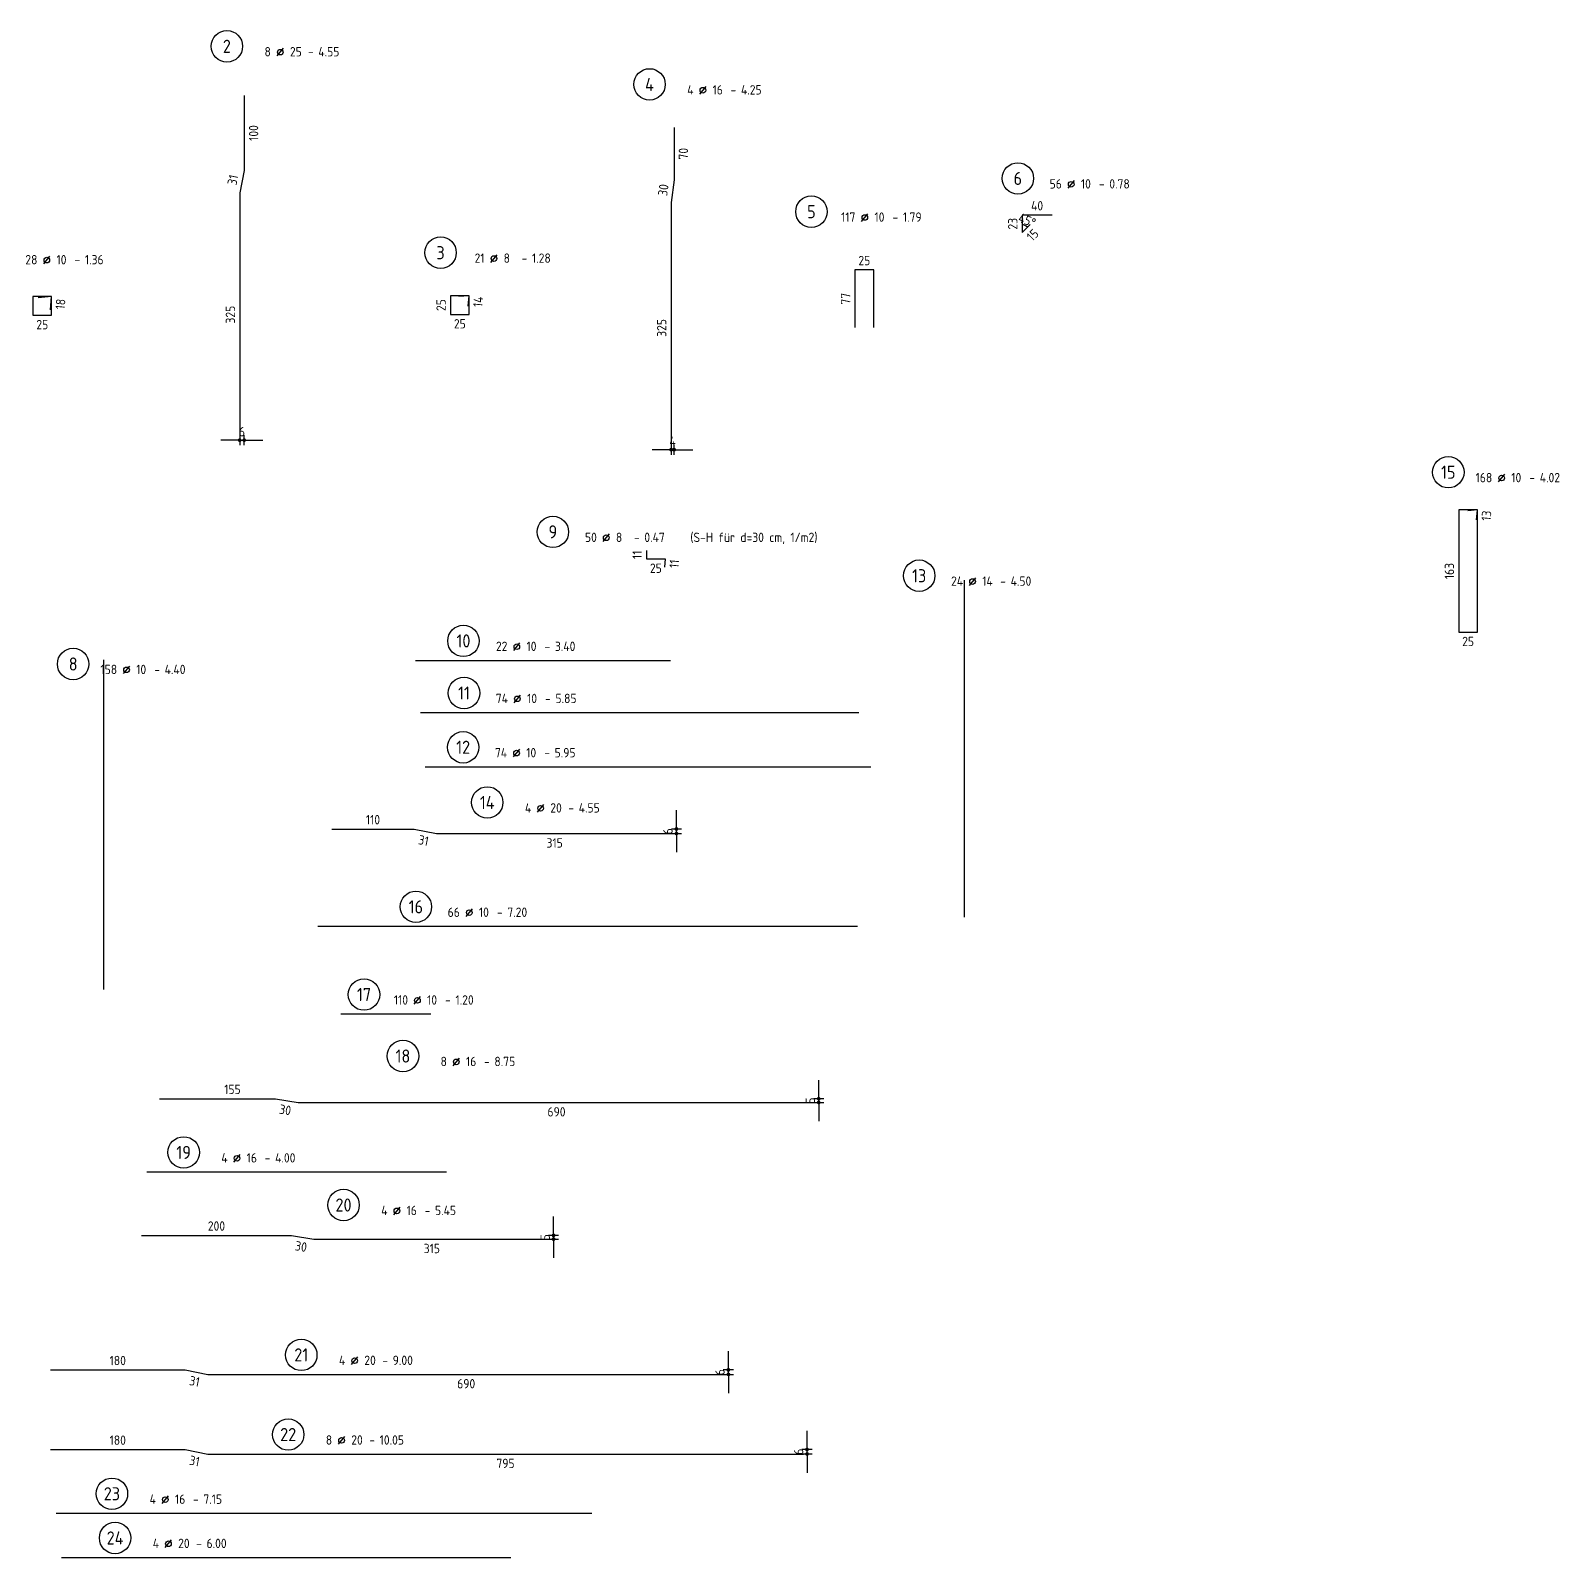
# Model space of a CAD drawing. Extents: x 40 to 135.7, y -30.7 to 24.7.
# Drawn here: x 115.32 to 135.72, y -8.24 to 12.14 of the extents above; entities that cross this region are included whole.
import ezdxf
from ezdxf.enums import TextEntityAlignment as Align

# ---------------------------------------------------------------- set-up
doc = ezdxf.new("R2010")
doc.units = 0
doc.header["$LTSCALE"] = 0.5
doc.linetypes.add('AUSGEZOGEN', pattern=[1000.01, 1000, 0.01])
doc.layers.add('MASSE', color=7, linetype='Continuous')
doc.layers.add('RND', color=7, linetype='Continuous')
doc.styles.add('txt', font='isocp.shx')
doc.dimstyles.new('DOT_I', dxfattribs={"dimscale": 0.5, "dimtxt": 0.25, "dimasz": 0.25, "dimexe": 0.1, "dimexo": 0.3, "dimgap": 0.1, "dimtad": 1, "dimdec": 3, "dimzin": 3, "dimtxsty": 'txt', "dimblk": 'DOT', "dimblk1": 'DOT', "dimblk2": 'DOT', "dimsah": 1, "dimcen": 0.1, "dimse1": 1, "dimse2": 1, "dimazin": 0, "dimtfac": 1, "dimtdec": 4, "dimtix": 1, "dimtmove": 2, "dimatfit": 3, "dimfxl": 0, "dimtvp": 1, "dimtolj": 1, "dimtzin": 0, "dimarcsym": 0})

# ---------------------------------------------------------------- blocks, each defined once
blk = doc.blocks.new('RND_AUSZ')
at = {"layer": 'RND', "color": 7, "linetype": 'Continuous'}
blk.add_line((1.341, 0.262), (1.509, 0.466), dxfattribs=at)
at = {"layer": 'RND', "color": 1, "linetype": 'Continuous'}
blk.add_circle((0, 0.52), 0.42, dxfattribs=at)
at = {"layer": 'RND', "color": 7, "linetype": 'Continuous'}
blk.add_circle((1.425, 0.364), 0.075, dxfattribs=at)
at = {"layer": 'RND', "color": 7, "linetype": 'Continuous', "style": 'txt'}
blk.add_text('-', height=0.25, dxfattribs=at).set_placement((2.163, 0.25))
for tag, p in [('WIEOFT', (-0.536, 0.25)), ('STK', (1.174, 0.25))]:
    blk.add_attdef(tag, text='', height=0.25, dxfattribs=at).set_placement(p, align=Align.RIGHT)
at = {"layer": 'RND', "color": 1, "linetype": 'Continuous', "style": 'txt'}
blk.add_attdef('POS', text='', height=0.35, dxfattribs=at).set_placement((0, 0.52), align=Align.MIDDLE)
at = {"layer": 'RND', "color": 7, "linetype": 'Continuous', "style": 'txt'}
for tag, p in [('DS', (1.683, 0.25)), ('LANG', (2.441, 0.25)), ('TEXT', (3.669, 0.25))]:
    blk.add_attdef(tag, p, '', height=0.25, dxfattribs=at)
blk = doc.blocks.new('DOT')
at = {"layer": 'MASSE', "color": 7, "linetype": 'Continuous'}
for p, q in [((0, 0), (-1, 0)), ((0, 0.54), (0, -0.54))]:
    blk.add_line(p, q, dxfattribs=at)
at = {"layer": 'MASSE', "color": 7, "linetype": 'Continuous', "const_width": 0.2}
blk.add_lwpolyline([(-0.1, 0, 1), (0.1, 0, 1)], format="xyb", close=True, dxfattribs=at)
blk = doc.blocks.new('*D16')
at = {"layer": 'DEFPOINTS', "color": 0, "linetype": 'AUSGEZOGEN', "transparency": 16777216}
for p in [(123.868, 6.55), (123.908, 6.55), (123.908, 6.55)]:
    blk.add_point(p, dxfattribs=at)
at = {"layer": 'RND', "color": 0, "linetype": 'AUSGEZOGEN', "lineweight": -2, "transparency": 16777216}
for p, q in [((123.743, 6.55), (123.618, 6.55)), ((123.868, 6.55), (123.908, 6.55)), ((124.033, 6.55), (124.158, 6.55))]:
    blk.add_line(p, q, dxfattribs=at)
at = {"layer": 'RND', "color": 0, "linetype": 'AUSGEZOGEN', "lineweight": -2, "transparency": 16777216, "xscale": 0.125, "yscale": 0.125, "zscale": 0.125}
blk.add_blockref('DOT', (123.868, 6.55), dxfattribs=at)
at = {"layer": 'RND', "color": 0, "linetype": 'AUSGEZOGEN', "lineweight": -2, "transparency": 16777216, "xscale": 0.125, "yscale": 0.125, "zscale": 0.125, "rotation": 180}
blk.add_blockref('DOT', (123.908, 6.55), dxfattribs=at)
at = {"layer": 'RND', "color": 0, "linetype": 'AUSGEZOGEN', "transparency": 16777216, "insert": (123.888, 6.663), "char_height": 0.125, "attachment_point": 5, "style": 'txt'}
blk.add_mtext('\\A1;4', dxfattribs=at)
blk = doc.blocks.new('*D17')
at = {"layer": 'DEFPOINTS', "color": 0, "linetype": 'AUSGEZOGEN', "transparency": 16777216}
for p in [(128.553, 9.566), (128.553, 9.451), (128.603, 9.537), (128.606, 9.504)]:
    blk.add_point(p, dxfattribs=at)
at = {"layer": 'RND', "color": 0, "linetype": 'AUSGEZOGEN', "lineweight": -2, "transparency": 16777216}
blk.add_arc((128.553, 9.451), 0.1, 45, 90, dxfattribs=at)
at = {"layer": 'RND', "color": 0, "linetype": 'AUSGEZOGEN', "transparency": 16777216, "insert": (128.62, 9.612), "char_height": 0.125, "attachment_point": 5, "rotation": 337.5, "style": 'txt'}
blk.add_mtext('\\A1;45°', dxfattribs=at)
blk = doc.blocks.new('*D40')
at = {"layer": 'DEFPOINTS', "color": 0, "linetype": 'AUSGEZOGEN', "transparency": 16777216}
for p in [(123.94, 1.486), (123.94, 1.486), (123.94, 1.426)]:
    blk.add_point(p, dxfattribs=at)
at = {"layer": 'RND', "color": 0, "linetype": 'AUSGEZOGEN', "lineweight": -2, "transparency": 16777216}
for p, q in [((123.94, 1.611), (123.94, 1.736)), ((123.94, 1.426), (123.94, 1.486)), ((123.94, 1.301), (123.94, 1.176))]:
    blk.add_line(p, q, dxfattribs=at)
at = {"layer": 'RND', "color": 0, "linetype": 'AUSGEZOGEN', "lineweight": -2, "transparency": 16777216, "xscale": 0.125, "yscale": 0.125, "zscale": 0.125}
for p, rotation in [((123.94, 1.486), 270), ((123.94, 1.426), 90)]:
    blk.add_blockref('DOT', p, dxfattribs=dict(at, rotation=rotation))
at = {"layer": 'RND', "color": 0, "linetype": 'AUSGEZOGEN', "transparency": 16777216, "insert": (123.827, 1.456), "char_height": 0.125, "attachment_point": 5, "rotation": 90, "style": 'txt'}
blk.add_mtext('\\A1;6', dxfattribs=at)
blk = doc.blocks.new('*D61')
at = {"layer": 'DEFPOINTS', "color": 0, "linetype": 'AUSGEZOGEN', "transparency": 16777216}
for p in [(118.111, 6.677), (118.171, 6.677), (118.171, 6.677)]:
    blk.add_point(p, dxfattribs=at)
at = {"layer": 'RND', "color": 0, "linetype": 'AUSGEZOGEN', "lineweight": -2, "transparency": 16777216}
for p, q in [((117.986, 6.677), (117.861, 6.677)), ((118.111, 6.677), (118.171, 6.677)), ((118.296, 6.677), (118.421, 6.677))]:
    blk.add_line(p, q, dxfattribs=at)
at = {"layer": 'RND', "color": 0, "linetype": 'AUSGEZOGEN', "lineweight": -2, "transparency": 16777216, "xscale": 0.125, "yscale": 0.125, "zscale": 0.125}
blk.add_blockref('DOT', (118.111, 6.677), dxfattribs=at)
at = {"layer": 'RND', "color": 0, "linetype": 'AUSGEZOGEN', "lineweight": -2, "transparency": 16777216, "xscale": 0.125, "yscale": 0.125, "zscale": 0.125, "rotation": 180}
blk.add_blockref('DOT', (118.171, 6.677), dxfattribs=at)
at = {"layer": 'RND', "color": 0, "linetype": 'AUSGEZOGEN', "transparency": 16777216, "insert": (118.141, 6.79), "char_height": 0.125, "attachment_point": 5, "style": 'txt'}
blk.add_mtext('\\A1;6', dxfattribs=at)
blk = doc.blocks.new('*D75')
at = {"layer": 'DEFPOINTS', "color": 0, "linetype": 'AUSGEZOGEN', "transparency": 16777216}
for p in [(125.839, -2.114), (125.839, -2.114), (125.839, -2.164)]:
    blk.add_point(p, dxfattribs=at)
at = {"layer": 'RND', "color": 0, "linetype": 'AUSGEZOGEN', "lineweight": -2, "transparency": 16777216}
for p, q in [((125.839, -1.989), (125.839, -1.864)), ((125.839, -2.164), (125.839, -2.114)), ((125.839, -2.289), (125.839, -2.414))]:
    blk.add_line(p, q, dxfattribs=at)
at = {"layer": 'RND', "color": 0, "linetype": 'AUSGEZOGEN', "lineweight": -2, "transparency": 16777216, "xscale": 0.125, "yscale": 0.125, "zscale": 0.125}
for p, rotation in [((125.839, -2.114), 270), ((125.839, -2.164), 90)]:
    blk.add_blockref('DOT', p, dxfattribs=dict(at, rotation=rotation))
at = {"layer": 'RND', "color": 0, "linetype": 'AUSGEZOGEN', "transparency": 16777216, "insert": (125.727, -2.139), "char_height": 0.125, "attachment_point": 5, "rotation": 90, "style": 'txt'}
blk.add_mtext('\\A1;5', dxfattribs=at)
blk = doc.blocks.new('*D76')
at = {"layer": 'DEFPOINTS', "color": 0, "linetype": 'AUSGEZOGEN', "transparency": 16777216}
for p in [(122.3, -3.938), (122.3, -3.938), (122.3, -3.988)]:
    blk.add_point(p, dxfattribs=at)
at = {"layer": 'RND', "color": 0, "linetype": 'AUSGEZOGEN', "lineweight": -2, "transparency": 16777216}
for p, q in [((122.3, -3.813), (122.3, -3.688)), ((122.3, -3.988), (122.3, -3.938)), ((122.3, -4.113), (122.3, -4.238))]:
    blk.add_line(p, q, dxfattribs=at)
at = {"layer": 'RND', "color": 0, "linetype": 'AUSGEZOGEN', "lineweight": -2, "transparency": 16777216, "xscale": 0.125, "yscale": 0.125, "zscale": 0.125}
for p, rotation in [((122.3, -3.938), 270), ((122.3, -3.988), 90)]:
    blk.add_blockref('DOT', p, dxfattribs=dict(at, rotation=rotation))
at = {"layer": 'RND', "color": 0, "linetype": 'AUSGEZOGEN', "transparency": 16777216, "insert": (122.188, -3.963), "char_height": 0.125, "attachment_point": 5, "rotation": 90, "style": 'txt'}
blk.add_mtext('\\A1;5', dxfattribs=at)
blk = doc.blocks.new('*D77')
at = {"layer": 'DEFPOINTS', "color": 0, "linetype": 'AUSGEZOGEN', "transparency": 16777216}
for p in [(122.3, -3.938), (122.3, -3.938), (122.3, -3.988)]:
    blk.add_point(p, dxfattribs=at)
at = {"layer": 'RND', "color": 0, "linetype": 'AUSGEZOGEN', "lineweight": -2, "transparency": 16777216}
for p, q in [((122.3, -3.813), (122.3, -3.688)), ((122.3, -3.988), (122.3, -3.938)), ((122.3, -4.113), (122.3, -4.238))]:
    blk.add_line(p, q, dxfattribs=at)
at = {"layer": 'RND', "color": 0, "linetype": 'AUSGEZOGEN', "lineweight": -2, "transparency": 16777216, "xscale": 0.125, "yscale": 0.125, "zscale": 0.125}
for p, rotation in [((122.3, -3.938), 270), ((122.3, -3.988), 90)]:
    blk.add_blockref('DOT', p, dxfattribs=dict(at, rotation=rotation))
at = {"layer": 'RND', "color": 0, "linetype": 'AUSGEZOGEN', "transparency": 16777216, "insert": (122.188, -3.963), "char_height": 0.125, "attachment_point": 5, "rotation": 90, "style": 'txt'}
blk.add_mtext('\\A1;5', dxfattribs=at)
blk = doc.blocks.new('*D84')
at = {"layer": 'DEFPOINTS', "color": 0, "linetype": 'AUSGEZOGEN', "transparency": 16777216}
for p in [(124.633, -5.733), (124.633, -5.733), (124.633, -5.793)]:
    blk.add_point(p, dxfattribs=at)
at = {"layer": 'RND', "color": 0, "linetype": 'AUSGEZOGEN', "lineweight": -2, "transparency": 16777216}
for p, q in [((124.633, -5.608), (124.633, -5.483)), ((124.633, -5.793), (124.633, -5.733)), ((124.633, -5.918), (124.633, -6.043))]:
    blk.add_line(p, q, dxfattribs=at)
at = {"layer": 'RND', "color": 0, "linetype": 'AUSGEZOGEN', "lineweight": -2, "transparency": 16777216, "xscale": 0.125, "yscale": 0.125, "zscale": 0.125}
for p, rotation in [((124.633, -5.733), 270), ((124.633, -5.793), 90)]:
    blk.add_blockref('DOT', p, dxfattribs=dict(at, rotation=rotation))
at = {"layer": 'RND', "color": 0, "linetype": 'AUSGEZOGEN', "transparency": 16777216, "insert": (124.521, -5.763), "char_height": 0.125, "attachment_point": 5, "rotation": 90, "style": 'txt'}
blk.add_mtext('\\A1;6', dxfattribs=at)
blk = doc.blocks.new('*D85')
at = {"layer": 'DEFPOINTS', "color": 0, "linetype": 'AUSGEZOGEN', "transparency": 16777216}
for p in [(125.683, -6.796), (125.683, -6.796), (125.683, -6.856)]:
    blk.add_point(p, dxfattribs=at)
at = {"layer": 'RND', "color": 0, "linetype": 'AUSGEZOGEN', "lineweight": -2, "transparency": 16777216}
for p, q in [((125.683, -6.671), (125.683, -6.546)), ((125.683, -6.856), (125.683, -6.796)), ((125.683, -6.981), (125.683, -7.106))]:
    blk.add_line(p, q, dxfattribs=at)
at = {"layer": 'RND', "color": 0, "linetype": 'AUSGEZOGEN', "lineweight": -2, "transparency": 16777216, "xscale": 0.125, "yscale": 0.125, "zscale": 0.125}
for p, rotation in [((125.683, -6.796), 270), ((125.683, -6.856), 90)]:
    blk.add_blockref('DOT', p, dxfattribs=dict(at, rotation=rotation))
at = {"layer": 'RND', "color": 0, "linetype": 'AUSGEZOGEN', "transparency": 16777216, "insert": (125.571, -6.826), "char_height": 0.125, "attachment_point": 5, "rotation": 90, "style": 'txt'}
blk.add_mtext('\\A1;6', dxfattribs=at)

msp = doc.modelspace()

# ---------------------------------------------------------------- linework, layer by layer
at = {"layer": 'RND', "color": 1, "linetype": 'AUSGEZOGEN'}
for points in [[(118.1712, 11.2771), (118.1712, 10.2771), (118.1112, 9.9771), (118.1112, 6.7271)], [(123.9076, 10.85), (123.9076, 10.15), (123.8676, 9.85), (123.8676, 6.6)], [(128.9532, 9.6807), (128.5532, 9.6807), (128.5532, 9.4507), (128.6593, 9.5568)], [(126.5723, 8.1797), (126.5723, 8.9497), (126.3223, 8.9497), (126.3223, 8.1797)], [(115.5853, 8.4148), (115.601, 8.5942), (115.351, 8.5942), (115.351, 8.3442), (115.601, 8.3442), (115.601, 8.5942), (115.4216, 8.5785)], [(121.1615, 8.4657), (121.1737, 8.6052), (120.9237, 8.6052), (120.9237, 8.3552), (121.1737, 8.3552), (121.1737, 8.6052), (121.0342, 8.593)], [(134.6194, 5.6152), (134.6308, 5.7447), (134.3808, 5.7447), (134.3808, 4.1147), (134.6308, 4.1147), (134.6308, 5.7447), (134.5013, 5.7333)], [(123.5404, 5.2023), (123.5404, 5.0923), (123.7904, 5.0923), (123.7808, 4.9827)], [(127.7852, 0.3087), (127.7852, 4.8087)], [(116.2953, -0.6562), (116.2953, 3.7438)], [(120.4586, 3.7374), (123.8586, 3.7374)], [(120.5233, 3.0418), (126.3733, 3.0418)], [(120.5862, 2.3174), (126.5362, 2.3174)], [(119.3395, 1.4859), (120.4395, 1.4859), (120.7395, 1.4259), (123.8895, 1.4259)], [(119.1554, 0.1879), (126.3554, 0.1879)], [(119.4618, -0.9828), (120.6618, -0.9828)], [(117.039, -2.1139), (118.589, -2.1139), (118.889, -2.1639), (125.789, -2.1639)], [(116.8728, -3.0907), (120.8728, -3.0907)], [(116.8004, -3.9379), (118.8004, -3.9379), (119.1004, -3.9879), (122.2504, -3.9879)], [(115.5834, -5.7333), (117.3834, -5.7333), (117.6834, -5.7933), (124.5834, -5.7933)], [(115.5834, -6.7965), (117.3834, -6.7965), (117.6834, -6.8565), (125.6334, -6.8565)], [(115.6605, -7.6468), (122.8105, -7.6468)], [(115.7308, -8.2368), (121.7308, -8.2368)]]:
    msp.add_lwpolyline(points, dxfattribs=at)

# ---------------------------------------------------------------- block references
at = {"layer": 'RND', "color": 191, "linetype": 'AUSGEZOGEN', "xscale": 0.5, "yscale": 0.5, "zscale": 0.5}
msp.add_blockref('RND_AUSZ', (117.9396, 11.6743), dxfattribs=at).add_auto_attribs({'POS': '2', 'STK': '8', 'DS': '25', 'LANG': '4.55'})
at = {"layer": 'RND', "color": 7, "linetype": 'AUSGEZOGEN', "xscale": 0.5, "yscale": 0.5, "zscale": 0.5}
for p, values in [((123.5804, 11.1657), {'POS': '4', 'STK': '4', 'DS': '16', 'LANG': '4.25'}), ((125.7414, 9.4669), {'POS': '5', 'STK': '117', 'DS': '10', 'LANG': '1.79'}), ((120.7916, 8.9191), {'POS': '3', 'STK': '21', 'DS': '8', 'LANG': '1.28'}), ((114.8242, 8.8983), {'POS': '1', 'STK': '28', 'DS': '10', 'LANG': '1.36'}), ((134.2412, 5.9895), {'POS': '15', 'STK': '168', 'DS': '10', 'LANG': '4.02'}), ((122.2904, 5.1923), {'POS': '9', 'STK': '50', 'DS': '8', 'LANG': '0.47', 'TEXT': '(S-H für d=30 cm, 1/m2)'}), ((127.1794, 4.6075), {'POS': '13', 'STK': '24', 'DS': '14', 'LANG': '4.50'}), ((121.4146, 1.5808), {'POS': '14', 'STK': '4', 'DS': '20', 'LANG': '4.55'}), ((119.7703, -0.9828), {'POS': '17', 'STK': '110', 'DS': '10', 'LANG': '1.20'}), ((119.4966, -3.7928), {'POS': '20', 'STK': '4', 'DS': '16', 'LANG': '5.45'}), ((118.758, -6.8565), {'POS': '22', 'STK': '8', 'DS': '20', 'LANG': '10.05'}), ((116.4477, -8.2368), {'POS': '24', 'STK': '4', 'DS': '20', 'LANG': '6.00'})]:
    msp.add_blockref('RND_AUSZ', p, dxfattribs=at).add_auto_attribs(values)
at = {"layer": 'RND', "color": 1, "linetype": 'AUSGEZOGEN', "xscale": 0.5, "yscale": 0.5, "zscale": 0.5}
for p, values in [((128.4965, 9.9105), {'POS': '6', 'STK': '56', 'DS': '10', 'LANG': '0.78'}), ((121.0972, 3.7374), {'POS': '10', 'STK': '22', 'DS': '10', 'LANG': '3.40'}), ((115.8881, 3.429), {'POS': '8', 'STK': '158', 'DS': '10', 'LANG': '4.40'}), ((121.1047, 3.0418), {'POS': '11', 'STK': '74', 'DS': '10', 'LANG': '5.85'}), ((121.0933, 2.3174), {'POS': '12', 'STK': '74', 'DS': '10', 'LANG': '5.95'}), ((120.4621, 0.1879), {'POS': '16', 'STK': '66', 'DS': '10', 'LANG': '7.20'}), ((120.2894, -1.8041), {'POS': '18', 'STK': '8', 'DS': '16', 'LANG': '8.75'}), ((117.3627, -3.0907), {'POS': '19', 'STK': '4', 'DS': '16', 'LANG': '4.00'}), ((118.9324, -5.7933), {'POS': '21', 'STK': '4', 'DS': '20', 'LANG': '9.00'}), ((116.4055, -7.6468), {'POS': '23', 'STK': '4', 'DS': '16', 'LANG': '7.15'})]:
    msp.add_blockref('RND_AUSZ', p, dxfattribs=at).add_auto_attribs(values)

# ---------------------------------------------------------------- texts
at = {"layer": 'RND', "color": 7, "linetype": 'AUSGEZOGEN', "style": 'txt'}
for s, rotation, p in [('100', 90, (118.2962, 10.7771)), ('70', 90, (124.0326, 10.5)), ('31', 78.69007, (118.0186, 10.1516)), ('30', 82.40536, (123.7636, 10.0165)), ('23', 90, (128.4282, 9.5657)), ('15', 45, (128.6946, 9.4154)), ('14', 84.99986, (121.2921, 8.5245)), ('77', 90, (126.1973, 8.5647)), ('18', 84.99986, (115.7176, 8.4936)), ('325', 90, (117.9862, 8.3521)), ('25', 90, (120.7987, 8.4802)), ('325', 90, (123.7426, 8.175)), ('13', 84.99986, (134.7496, 5.669)), ('11', 90, (123.4154, 5.1473)), ('11', 85, (123.9101, 5.0266)), ('163', 90, (134.2558, 4.9297)), ('31', 348.69007, (120.565, 1.3333)), ('30', 350.53768, (118.7185, -2.2622)), ('30', 350.53768, (118.9298, -4.0862)), ('31', 348.69007, (117.5089, -5.8858)), ('31', 348.69007, (117.5089, -6.949))]:
    msp.add_text(s, height=0.125, rotation=rotation, dxfattribs=at).set_placement(p, align=Align.MIDDLE)
for s, p in [('40', (128.7532, 9.8057)), ('25', (126.4473, 9.0747)), ('25', (115.476, 8.2192)), ('25', (121.0487, 8.2302)), ('25', (123.6654, 4.9673)), ('25', (134.5058, 3.9897)), ('110', (119.8895, 1.6109)), ('315', (122.3145, 1.3009)), ('155', (118.014, -1.9889)), ('690', (122.339, -2.2889)), ('200', (117.8004, -3.8129)), ('315', (120.6754, -4.1129)), ('180', (116.4834, -5.6083)), ('690', (121.1334, -5.9183)), ('180', (116.4834, -6.6715)), ('795', (121.6584, -6.9815))]:
    msp.add_text(s, height=0.125, dxfattribs=at).set_placement(p, align=Align.MIDDLE)

# ---------------------------------------------------------------- dimensions: what is measured, and where the dimension line sits
at = {"layer": 'RND', "color": 7, "linetype": 'AUSGEZOGEN'}
dim = msp.add_angular_dim_3p(base=(128.6032, 9.5373), center=(128.5532, 9.4507), p1=(128.6062, 9.5038), p2=(128.5532, 9.5657), dimstyle='DOT_I', override={"dimdec": 2, "dimadec": 0}, dxfattribs=at)
dim.commit()
dim.dimension.update_dxf_attribs({"geometry": '*D17', "text_midpoint": (128.6202, 9.6124), "dimtype": 165})
for base, p1, p2, override, picture, middle in [((118.1712, 6.6771), (118.1112, 6.6771), (118.1712, 6.6771), {"dimdec": 0, "dimlfac": 100}, '*D61', (118.1412, 6.7896)), ((123.9076, 6.55), (123.8676, 6.55), (123.9076, 6.55), {"dimdec": 0, "dimlfac": 100, "dimrnd": 0.0005}, '*D16', (123.8876, 6.6625))]:
    dim = msp.add_linear_dim(base=base, p1=p1, p2=p2, dimstyle='DOT_I', override=override, dxfattribs=at)
    dim.commit()
    dim.dimension.update_dxf_attribs({"geometry": picture, "text_midpoint": middle})
for base, p1, p2, override, picture, middle in [((123.9395, 1.4859), (123.9395, 1.4259), (123.9395, 1.4859), {"dimdec": 0, "dimlfac": 100, "dimrnd": 0.0005}, '*D40', (123.827, 1.4559)), ((125.839, -2.1139), (125.839, -2.1639), (125.839, -2.1139), {"dimdec": 0, "dimlfac": 100}, '*D75', (125.7265, -2.1389)), ((122.3004, -3.9379), (122.3004, -3.9879), (122.3004, -3.9379), {"dimdec": 0, "dimlfac": 100, "dimrnd": 0.0005}, '*D76', (122.1879, -3.9629)), ((122.3004, -3.9379), (122.3004, -3.9879), (122.3004, -3.9379), {"dimdec": 0, "dimlfac": 100}, '*D77', (122.1879, -3.9629)), ((124.6334, -5.7333), (124.6334, -5.7933), (124.6334, -5.7333), {"dimdec": 0, "dimlfac": 100}, '*D84', (124.5209, -5.7633)), ((125.6834, -6.7965), (125.6834, -6.8565), (125.6834, -6.7965), {"dimdec": 0, "dimlfac": 100}, '*D85', (125.5709, -6.8265))]:
    dim = msp.add_linear_dim(base=base, p1=p1, p2=p2, angle=90, dimstyle='DOT_I', override=override, dxfattribs=at)
    dim.commit()
    dim.dimension.update_dxf_attribs({"geometry": picture, "text_midpoint": middle})

doc.saveas('drawing.dxf')
